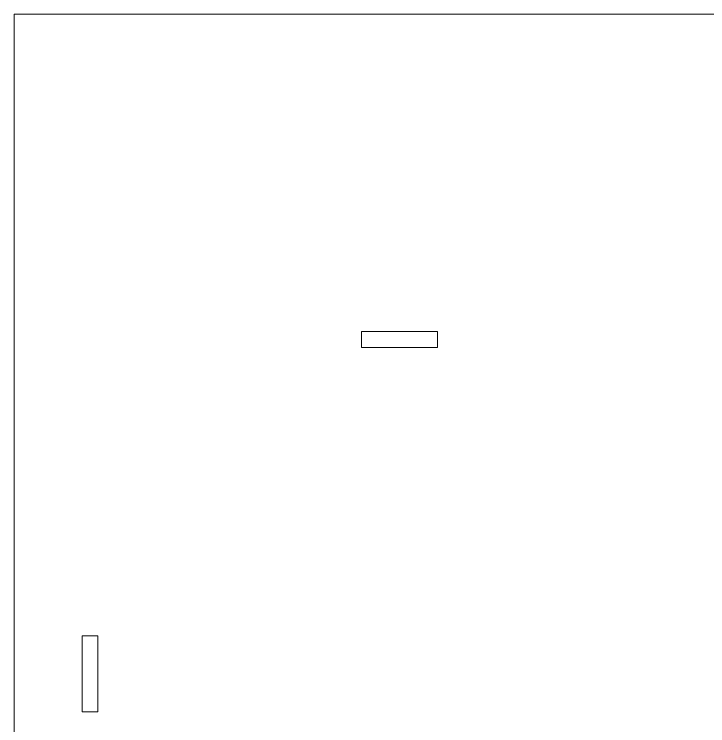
# Model space of a CAD drawing. Header units: centimetres. Extents: x -59 to 59, y -29 to 29.
# Drawn here: x 24.06 to 34.99, y 17.89 to 29.1 of the extents above; entities that cross this region are included whole.
import ezdxf

# ---------------------------------------------------------------- set-up
doc = ezdxf.new("R2010")
doc.units = ezdxf.units.CM
doc.header["$MEASUREMENT"] = 0
doc.layers.add('Camada 1', color=7, linetype='Continuous')

msp = doc.modelspace()

# ---------------------------------------------------------------- linework, layer by layer
at = {"layer": 'Camada 1', "color": 250, "lineweight": 9}
for points, knots in [([(44.87208, 9.04651), (45.82819, 9.51826), (46.94647, 9.81469), (48.06476, 10.11115), (48.06476, 10.11115), (48.06476, 10.11115), (49.06475, 10.30105), (49.06475, 10.30105), (49.06475, 10.30105), (49.06475, 10.30105), (49.06475, 29.10275), (49.06475, 29.10275), (49.06475, 29.10275), (49.06475, 29.10275), (24.06474, 29.10275), (24.06474, 29.10275), (24.06474, 29.10275), (24.06474, 29.10275), (24.06474, 10.30105), (24.06474, 10.30105), (24.06474, 10.30105), (24.06474, 10.30105), (25.06473, 10.11115), (25.06473, 10.11115), (25.06473, 10.11115), (26.18302, 9.81469), (27.3013, 9.51826), (28.25741, 9.04651), (28.25741, 9.04651), (29.21352, 8.57475), (30.00745, 7.92769), (30.71826, 7.49258), (30.71826, 7.49258), (31.42908, 7.05747), (32.0568, 6.83431), (32.71904, 6.79156), (32.71904, 6.79156), (33.38125, 6.74882), (34.07798, 6.88647), (34.72469, 7.13647), (34.72469, 7.13647), (35.37139, 7.38647), (35.96807, 7.74882), (36.56474, 8.11115), (36.56474, 8.11115), (37.16141, 7.74882), (37.7581, 7.38647), (38.4048, 7.13647), (38.4048, 7.13647), (39.05151, 6.88647), (39.74824, 6.74882), (40.41045, 6.79156), (40.41045, 6.79156), (41.0727, 6.83431), (41.70041, 7.05747), (42.41123, 7.49258), (42.41123, 7.49258), (43.12204, 7.92769), (43.91598, 8.57475), (44.87208, 9.04651)], [0, 0, 0, 0, 0.0625, 0.0625, 0.0625, 0.0625, 0.125, 0.125, 0.125, 0.125, 0.1875, 0.1875, 0.1875, 0.1875, 0.25, 0.25, 0.25, 0.25, 0.3125, 0.3125, 0.3125, 0.3125, 0.375, 0.375, 0.375, 0.375, 0.4375, 0.4375, 0.4375, 0.4375, 0.5, 0.5, 0.5, 0.5, 0.5625, 0.5625, 0.5625, 0.5625, 0.625, 0.625, 0.625, 0.625, 0.6875, 0.6875, 0.6875, 0.6875, 0.75, 0.75, 0.75, 0.75, 0.8125, 0.8125, 0.8125, 0.8125, 0.875, 0.875, 0.875, 0.875, 1, 1, 1, 1]), ([(30.73641, 24.10112), (30.73641, 24.10112), (29.53641, 24.10112), (29.53641, 24.10112), (29.53641, 24.10112), (29.53641, 24.10112), (29.53641, 23.85113), (29.53641, 23.85113), (29.53641, 23.85113), (29.53641, 23.85113), (30.73641, 23.85113), (30.73641, 23.85113), (30.73641, 23.85113), (30.73641, 23.85113), (30.73641, 24.10112), (30.73641, 24.10112), (30.73641, 24.10112), (30.73641, 24.10112), (30.73641, 24.10112), (30.73641, 24.10112)], [0, 0, 0, 0, 0.16666667, 0.16666667, 0.16666667, 0.16666667, 0.33333333, 0.33333333, 0.33333333, 0.33333333, 0.5, 0.5, 0.5, 0.5, 0.66666667, 0.66666667, 0.66666667, 0.66666667, 1, 1, 1, 1]), ([(25.38468, 19.30801), (25.38468, 19.30801), (25.13468, 19.30801), (25.13468, 19.30801), (25.13468, 19.30801), (25.13468, 19.30801), (25.13468, 18.10801), (25.13468, 18.10801), (25.13468, 18.10801), (25.13468, 18.10801), (25.38468, 18.10801), (25.38468, 18.10801), (25.38468, 18.10801), (25.38468, 18.10801), (25.38468, 19.30801), (25.38468, 19.30801), (25.38468, 19.30801), (25.38468, 19.30801), (25.38468, 19.30801), (25.38468, 19.30801)], [0, 0, 0, 0, 0.16666667, 0.16666667, 0.16666667, 0.16666667, 0.33333333, 0.33333333, 0.33333333, 0.33333333, 0.5, 0.5, 0.5, 0.5, 0.66666667, 0.66666667, 0.66666667, 0.66666667, 1, 1, 1, 1])]:
    msp.add_open_spline(points, degree=3, knots=knots, dxfattribs=at)

doc.saveas('drawing.dxf')
